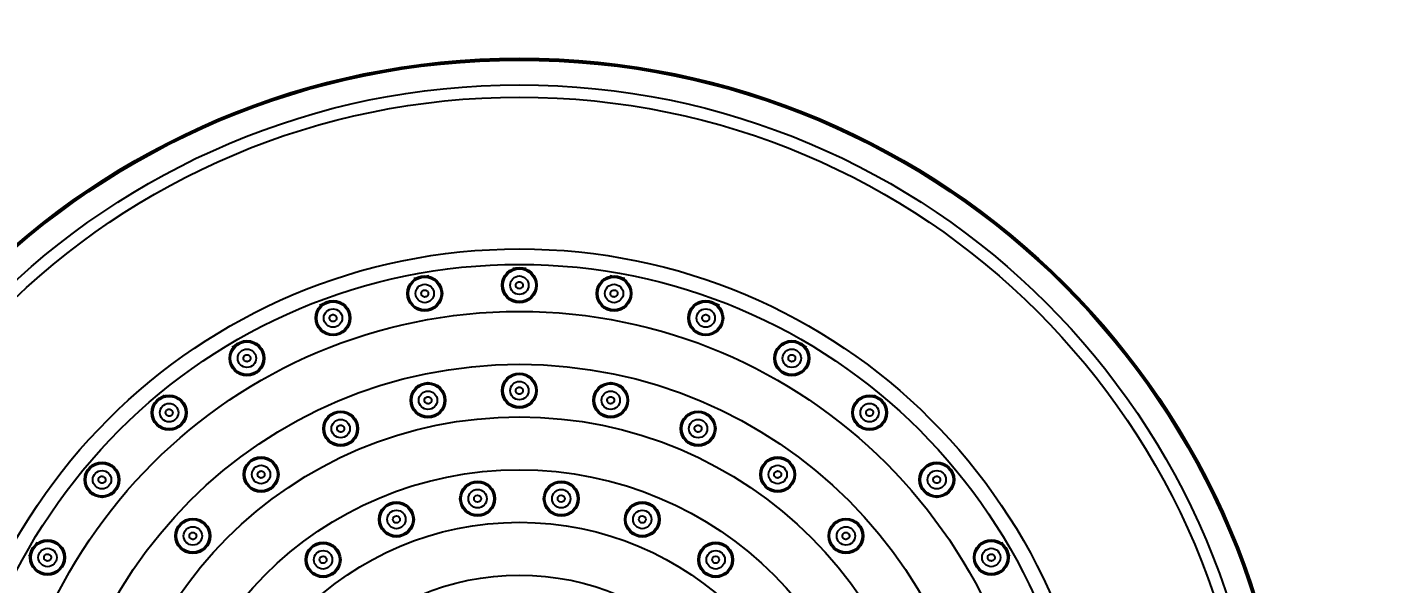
# Model space of a CAD drawing. Header units: millimetres. Extents: x 236955 to 308542, y 30900 to 88969.
# Drawn here: x 302133.6 to 302325.2, y 70956.6 to 71035.8 of the extents above; entities that cross this region are included whole.
import ezdxf

# ---------------------------------------------------------------- set-up
doc = ezdxf.new("R2010")
doc.units = ezdxf.units.MM
doc.header["$LTSCALE"] = 100
doc.header["$PDMODE"] = 3
doc.layers.get('DEFPOINTS').update_dxf_attribs({"color": 248})
for name, color, linetype in [('07-DIM WAL', 5, 'Continuous'), ('CO-BATH', 6, 'Continuous'), ('F-HAT', 251, 'Continuous')]:
    doc.layers.add(name, color=color, linetype=linetype)
doc.styles.add('HY 울릉도 L', font='')
doc.styles.get('HY 울릉도 L').set_extended_font_data('HY울릉도L')
doc.dimstyles.new('30', dxfattribs={"dimscale": 30, "dimtxt": 2, "dimasz": 1, "dimexe": 1, "dimexo": 1, "dimgap": 1, "dimtad": 1, "dimdec": 0, "dimrnd": 0.05, "dimdsep": 46, "dimlunit": 6, "dimtxsty": 'HY 울릉도 L', "dimblk": 'ARCHTICK', "dimcen": 2.5, "dimdle": 1, "dimclrd": 133, "dimclre": 133, "dimclrt": 30, "dimadec": 0, "dimazin": 0, "dimtfac": 1, "dimtdec": 0, "dimtix": 1, "dimtmove": 2, "dimatfit": 3, "dimldrblk": 'ARCHTICK', "dimfxl": 1, "dimlwd": -1, "dimlwe": -1, "dimarcsym": 0})

# ---------------------------------------------------------------- blocks, each defined once
blk = doc.blocks.new('vjswjdjeh')
at = {"layer": 'F-HAT', "color": 8}
for p, q in [((339373.62, 64415.4), (339373.86, 64415.34)), ((339344.75, 64412.93), (339344.63, 64413.05)), ((339347.97, 64409.71), (339347.82, 64409.86)), ((339365.72, 64405.43), (339365.8, 64405.73))]:
    blk.add_line(p, q, dxfattribs=at)
for centre, radius in [((339392.2, 64369.02), 109.79), ((339392.2, 64369.02), 109.68), ((339392.2, 64369.02), 109.53), ((339392.2, 64369.02), 106.01), ((339392.2, 64369.02), 104.26), ((339392.2, 64369.02), 82.66), ((339392.2, 64369.02), 80.46), ((339378.74, 64445.34), 2.5), ((339378.74, 64445.34), 2.32), ((339392.2, 64446.52), 2.5), ((339392.2, 64446.52), 2.32), ((339392.2, 64446.52), 1.31), ((339405.66, 64445.34), 2.5), ((339405.66, 64445.34), 2.32), ((339378.74, 64445.34), 1.31), ((339405.66, 64445.34), 1.31), ((339365.69, 64441.84), 2.5), ((339365.69, 64441.84), 2.32), ((339418.71, 64441.84), 2.5), ((339418.71, 64441.84), 2.32), ((339392.2, 64369.02), 73.76), ((339365.69, 64441.84), 1.31), ((339418.71, 64441.84), 1.31), ((339353.45, 64436.13), 2.5), ((339353.45, 64436.13), 2.32), ((339430.95, 64436.13), 2.5), ((339430.95, 64436.13), 2.32), ((339353.45, 64436.13), 1.31), ((339430.95, 64436.13), 1.31), ((339392.2, 64369.02), 66.24), ((339392.2, 64431.52), 2.5), ((339379.2, 64430.15), 2.5), ((339379.2, 64430.15), 2.32), ((339392.2, 64431.52), 2.32), ((339392.2, 64431.52), 1.31), ((339405.19, 64430.15), 2.5), ((339405.19, 64430.15), 2.32), ((339342.38, 64428.38), 2.5), ((339342.38, 64428.38), 2.32), ((339379.2, 64430.15), 1.31), ((339405.19, 64430.15), 1.31), ((339442.01, 64428.38), 2.5), ((339442.01, 64428.38), 2.32), ((339342.38, 64428.38), 1.31), ((339366.78, 64426.11), 2.5), ((339366.78, 64426.11), 2.32), ((339417.62, 64426.11), 2.5), ((339417.62, 64426.11), 2.32), ((339442.01, 64428.38), 1.31), ((339392.2, 64369.02), 58.76), ((339366.78, 64426.11), 1.31), ((339417.62, 64426.11), 1.31), ((339332.83, 64418.83), 2.5), ((339332.83, 64418.83), 2.32), ((339355.46, 64419.58), 2.5), ((339355.46, 64419.58), 2.32), ((339355.46, 64419.58), 1.31), ((339428.94, 64419.58), 2.5), ((339428.94, 64419.58), 2.32), ((339428.94, 64419.58), 1.31), ((339451.57, 64418.83), 2.5), ((339451.57, 64418.83), 2.32), ((339332.83, 64418.83), 1.31), ((339392.2, 64369.02), 51.24), ((339451.57, 64418.83), 1.31), ((339386.25, 64416.14), 2.5), ((339386.25, 64416.14), 2.32), ((339386.25, 64416.14), 1.31), ((339398.15, 64416.14), 2.5), ((339398.15, 64416.14), 2.32), ((339398.15, 64416.14), 1.31), ((339374.71, 64413.18), 2.5), ((339374.71, 64413.18), 2.32), ((339386.25, 64416.14), 0.5), ((339398.15, 64416.14), 0.5), ((339409.68, 64413.18), 2.5), ((339409.68, 64413.18), 2.32), ((339345.75, 64410.84), 2.5), ((339345.75, 64410.84), 2.32), ((339374.71, 64413.18), 1.31), ((339374.71, 64413.18), 0.5), ((339409.68, 64413.18), 1.31), ((339409.68, 64413.18), 0.5), ((339438.65, 64410.84), 2.5), ((339438.65, 64410.84), 2.32), ((339345.75, 64410.84), 1.31), ((339392.2, 64369.02), 43.76), ((339438.65, 64410.84), 1.31), ((339325.08, 64407.77), 2.5), ((339325.08, 64407.77), 2.32), ((339364.28, 64407.44), 2.5), ((339364.28, 64407.44), 2.32), ((339420.12, 64407.44), 2.5), ((339420.12, 64407.44), 2.32), ((339459.32, 64407.77), 2.5), ((339459.32, 64407.77), 2.32), ((339325.08, 64407.77), 1.31), ((339364.28, 64407.44), 1.31), ((339364.28, 64407.44), 0.5), ((339420.12, 64407.44), 1.31), ((339420.12, 64407.44), 0.5), ((339459.32, 64407.77), 1.31), ((339392.2, 64369.02), 36.24)]:
    blk.add_circle(centre, radius, dxfattribs=at)
for start, end in [(99.2885, 100.8386), (89.3202, 90.6803), (79.1634, 80.7128), (109.9989, 110.8692), (69.1328, 70.0011), (120.0033, 120.7882), (59.2134, 59.9967), (129.2291, 130.6172), (49.3837, 50.7727), (139.3837, 140.7727), (39.2291, 40.6172), (149.2134, 150.8695), (29.1326, 30.7882)]:
    blk.add_arc((339392.2, 64369.02), 79.87, start, end, dxfattribs=at)
for points, knots in [([(339378.83, 64444.85), (339378.75, 64444.83), (339378.6, 64444.84), (339378.4, 64444.95), (339378.27, 64445.14), (339378.23, 64445.36), (339378.29, 64445.59), (339378.44, 64445.76), (339378.58, 64445.82), (339378.65, 64445.83)], [0, 0, 0, 0, 0.222133, 0.444289, 0.666476, 0.888675, 1.110862, 1.333019, 1.555152, 1.555152, 1.555152, 1.555152]), ([(339378.65, 64445.83), (339378.73, 64445.84), (339378.88, 64445.84), (339379.08, 64445.73), (339379.22, 64445.54), (339379.26, 64445.31), (339379.19, 64445.09), (339379.04, 64444.92), (339378.9, 64444.86), (339378.83, 64444.85)], [0, 0, 0, 0, 0.222134, 0.444291, 0.666477, 0.888675, 1.110861, 1.333018, 1.555152, 1.555152, 1.555152, 1.555152]), ([(339392.2, 64446.02), (339392.12, 64446.02), (339391.97, 64446.05), (339391.8, 64446.19), (339391.7, 64446.4), (339391.7, 64446.63), (339391.8, 64446.84), (339391.97, 64446.98), (339392.12, 64447.01), (339392.2, 64447.01)], [0, 0, 0, 0, 0.222133, 0.444289, 0.666476, 0.888675, 1.110862, 1.333019, 1.555152, 1.555152, 1.555152, 1.555152]), ([(339392.2, 64447.01), (339392.27, 64447.01), (339392.42, 64446.98), (339392.6, 64446.84), (339392.7, 64446.63), (339392.7, 64446.4), (339392.6, 64446.19), (339392.42, 64446.05), (339392.27, 64446.02), (339392.2, 64446.02)], [0, 0, 0, 0, 0.222134, 0.444291, 0.666477, 0.888675, 1.110861, 1.333018, 1.555152, 1.555152, 1.555152, 1.555152]), ([(339405.57, 64444.85), (339405.5, 64444.86), (339405.35, 64444.92), (339405.2, 64445.09), (339405.14, 64445.31), (339405.18, 64445.54), (339405.31, 64445.73), (339405.52, 64445.84), (339405.67, 64445.84), (339405.74, 64445.83)], [0, 0, 0, 0, 0.222133, 0.444289, 0.666476, 0.888675, 1.110862, 1.333019, 1.555152, 1.555152, 1.555152, 1.555152]), ([(339405.74, 64445.83), (339405.82, 64445.82), (339405.96, 64445.76), (339406.11, 64445.59), (339406.17, 64445.36), (339406.13, 64445.14), (339406, 64444.95), (339405.8, 64444.84), (339405.64, 64444.83), (339405.57, 64444.85)], [0, 0, 0, 0, 0.222134, 0.444291, 0.666477, 0.888675, 1.110861, 1.333018, 1.555152, 1.555152, 1.555152, 1.555152]), ([(339365.86, 64441.37), (339365.79, 64441.35), (339365.64, 64441.33), (339365.42, 64441.4), (339365.26, 64441.56), (339365.18, 64441.78), (339365.2, 64442.01), (339365.32, 64442.2), (339365.45, 64442.29), (339365.52, 64442.31)], [0, 0, 0, 0, 0.222133, 0.444289, 0.666476, 0.888675, 1.110862, 1.333019, 1.555152, 1.555152, 1.555152, 1.555152]), ([(339365.52, 64442.31), (339365.59, 64442.34), (339365.74, 64442.36), (339365.96, 64442.28), (339366.13, 64442.12), (339366.2, 64441.91), (339366.18, 64441.68), (339366.06, 64441.48), (339365.93, 64441.4), (339365.86, 64441.37)], [0, 0, 0, 0, 0.222134, 0.444291, 0.666477, 0.888675, 1.110861, 1.333018, 1.555152, 1.555152, 1.555152, 1.555152]), ([(339418.53, 64441.37), (339418.46, 64441.4), (339418.34, 64441.48), (339418.22, 64441.68), (339418.19, 64441.91), (339418.27, 64442.12), (339418.44, 64442.28), (339418.65, 64442.36), (339418.81, 64442.34), (339418.88, 64442.31)], [0, 0, 0, 0, 0.222133, 0.444289, 0.666476, 0.888675, 1.110862, 1.333019, 1.555152, 1.555152, 1.555152, 1.555152]), ([(339418.88, 64442.31), (339418.95, 64442.29), (339419.07, 64442.2), (339419.19, 64442.01), (339419.22, 64441.78), (339419.14, 64441.56), (339418.97, 64441.4), (339418.76, 64441.33), (339418.6, 64441.35), (339418.53, 64441.37)], [0, 0, 0, 0, 0.222134, 0.444291, 0.666477, 0.888675, 1.110861, 1.333018, 1.555152, 1.555152, 1.555152, 1.555152]), ([(339353.7, 64435.7), (339353.63, 64435.66), (339353.49, 64435.62), (339353.26, 64435.65), (339353.07, 64435.78), (339352.96, 64435.98), (339352.94, 64436.21), (339353.02, 64436.42), (339353.14, 64436.53), (339353.2, 64436.57)], [0, 0, 0, 0, 0.222133, 0.444289, 0.666476, 0.888675, 1.110862, 1.333019, 1.555152, 1.555152, 1.555152, 1.555152]), ([(339353.2, 64436.57), (339353.26, 64436.6), (339353.41, 64436.65), (339353.64, 64436.61), (339353.83, 64436.48), (339353.94, 64436.28), (339353.96, 64436.06), (339353.88, 64435.84), (339353.76, 64435.74), (339353.7, 64435.7)], [0, 0, 0, 0, 0.222134, 0.444291, 0.666477, 0.888675, 1.110861, 1.333018, 1.555152, 1.555152, 1.555152, 1.555152]), ([(339430.7, 64435.7), (339430.63, 64435.74), (339430.52, 64435.84), (339430.44, 64436.06), (339430.46, 64436.28), (339430.57, 64436.48), (339430.76, 64436.61), (339430.99, 64436.65), (339431.13, 64436.6), (339431.2, 64436.57)], [0, 0, 0, 0, 0.222133, 0.444289, 0.666476, 0.888675, 1.110862, 1.333019, 1.555152, 1.555152, 1.555152, 1.555152]), ([(339431.2, 64436.57), (339431.26, 64436.53), (339431.38, 64436.42), (339431.46, 64436.21), (339431.44, 64435.98), (339431.33, 64435.78), (339431.14, 64435.65), (339430.91, 64435.62), (339430.76, 64435.66), (339430.7, 64435.7)], [0, 0, 0, 0, 0.222134, 0.444291, 0.666477, 0.888675, 1.110861, 1.333018, 1.555152, 1.555152, 1.555152, 1.555152]), ([(339379.31, 64429.66), (339379.24, 64429.65), (339379.08, 64429.65), (339378.88, 64429.75), (339378.74, 64429.93), (339378.69, 64430.16), (339378.74, 64430.38), (339378.89, 64430.56), (339379.03, 64430.62), (339379.1, 64430.64)], [0, 0, 0, 0, 0.222339, 0.444684, 0.667036, 0.889392, 1.111744, 1.334089, 1.556428, 1.556428, 1.556428, 1.556428]), ([(339379.1, 64430.64), (339379.17, 64430.65), (339379.33, 64430.65), (339379.53, 64430.55), (339379.67, 64430.37), (339379.72, 64430.14), (339379.67, 64429.92), (339379.52, 64429.74), (339379.38, 64429.68), (339379.31, 64429.66)], [0, 0, 0, 0, 0.222339, 0.444684, 0.667037, 0.889392, 1.111744, 1.334089, 1.556428, 1.556428, 1.556428, 1.556428]), ([(339392.2, 64431.02), (339392.12, 64431.02), (339391.97, 64431.05), (339391.79, 64431.19), (339391.7, 64431.4), (339391.7, 64431.63), (339391.79, 64431.84), (339391.97, 64431.98), (339392.12, 64432.02), (339392.2, 64432.02)], [0, 0, 0, 0, 0.222339, 0.444684, 0.667036, 0.889392, 1.111744, 1.334089, 1.556428, 1.556428, 1.556428, 1.556428]), ([(339392.2, 64432.02), (339392.27, 64432.02), (339392.42, 64431.98), (339392.6, 64431.84), (339392.7, 64431.63), (339392.7, 64431.4), (339392.6, 64431.19), (339392.42, 64431.05), (339392.27, 64431.02), (339392.2, 64431.02)], [0, 0, 0, 0, 0.222339, 0.444684, 0.667037, 0.889392, 1.111744, 1.334089, 1.556428, 1.556428, 1.556428, 1.556428]), ([(339405.09, 64429.66), (339405.02, 64429.68), (339404.88, 64429.74), (339404.73, 64429.92), (339404.68, 64430.14), (339404.72, 64430.37), (339404.87, 64430.55), (339405.07, 64430.65), (339405.22, 64430.65), (339405.3, 64430.64)], [0, 0, 0, 0, 0.222339, 0.444684, 0.667036, 0.889392, 1.111744, 1.334089, 1.556428, 1.556428, 1.556428, 1.556428]), ([(339405.3, 64430.64), (339405.37, 64430.62), (339405.51, 64430.56), (339405.66, 64430.38), (339405.71, 64430.16), (339405.66, 64429.93), (339405.52, 64429.75), (339405.32, 64429.65), (339405.16, 64429.65), (339405.09, 64429.66)], [0, 0, 0, 0, 0.222339, 0.444684, 0.667037, 0.889392, 1.111744, 1.334089, 1.556428, 1.556428, 1.556428, 1.556428]), ([(339342.7, 64428), (339342.65, 64427.95), (339342.51, 64427.88), (339342.28, 64427.88), (339342.07, 64427.97), (339341.92, 64428.15), (339341.87, 64428.37), (339341.91, 64428.6), (339342.01, 64428.72), (339342.06, 64428.77)], [0, 0, 0, 0, 0.222133, 0.444289, 0.666476, 0.888675, 1.110862, 1.333019, 1.555152, 1.555152, 1.555152, 1.555152]), ([(339342.06, 64428.77), (339342.12, 64428.81), (339342.26, 64428.88), (339342.49, 64428.89), (339342.69, 64428.8), (339342.84, 64428.62), (339342.9, 64428.4), (339342.85, 64428.17), (339342.76, 64428.05), (339342.7, 64428)], [0, 0, 0, 0, 0.222134, 0.444291, 0.666477, 0.888675, 1.110861, 1.333018, 1.555152, 1.555152, 1.555152, 1.555152]), ([(339441.69, 64428), (339441.64, 64428.05), (339441.54, 64428.17), (339441.5, 64428.4), (339441.55, 64428.62), (339441.7, 64428.8), (339441.91, 64428.89), (339442.14, 64428.88), (339442.28, 64428.81), (339442.34, 64428.77)], [0, 0, 0, 0, 0.222133, 0.444289, 0.666476, 0.888675, 1.110862, 1.333019, 1.555152, 1.555152, 1.555152, 1.555152]), ([(339442.34, 64428.77), (339442.39, 64428.72), (339442.49, 64428.6), (339442.53, 64428.37), (339442.47, 64428.15), (339442.33, 64427.97), (339442.12, 64427.88), (339441.89, 64427.88), (339441.75, 64427.95), (339441.69, 64428)], [0, 0, 0, 0, 0.222134, 0.444291, 0.666477, 0.888675, 1.110861, 1.333018, 1.555152, 1.555152, 1.555152, 1.555152]), ([(339366.98, 64425.66), (339366.91, 64425.63), (339366.76, 64425.6), (339366.54, 64425.65), (339366.36, 64425.8), (339366.27, 64426.01), (339366.28, 64426.24), (339366.38, 64426.45), (339366.51, 64426.54), (339366.57, 64426.57)], [0, 0, 0, 0, 0.222339, 0.444684, 0.667036, 0.889392, 1.111744, 1.334089, 1.556428, 1.556428, 1.556428, 1.556428]), ([(339366.57, 64426.57), (339366.64, 64426.6), (339366.79, 64426.63), (339367.02, 64426.57), (339367.19, 64426.42), (339367.28, 64426.21), (339367.28, 64425.98), (339367.17, 64425.78), (339367.05, 64425.69), (339366.98, 64425.66)], [0, 0, 0, 0, 0.222339, 0.444684, 0.667037, 0.889392, 1.111744, 1.334089, 1.556428, 1.556428, 1.556428, 1.556428]), ([(339417.42, 64425.66), (339417.35, 64425.69), (339417.23, 64425.78), (339417.12, 64425.98), (339417.11, 64426.21), (339417.21, 64426.42), (339417.38, 64426.57), (339417.6, 64426.63), (339417.76, 64426.6), (339417.82, 64426.57)], [0, 0, 0, 0, 0.222339, 0.444684, 0.667036, 0.889392, 1.111744, 1.334089, 1.556428, 1.556428, 1.556428, 1.556428]), ([(339417.82, 64426.57), (339417.89, 64426.54), (339418.01, 64426.45), (339418.12, 64426.24), (339418.13, 64426.01), (339418.03, 64425.8), (339417.86, 64425.65), (339417.64, 64425.6), (339417.48, 64425.63), (339417.42, 64425.66)], [0, 0, 0, 0, 0.222339, 0.444684, 0.667037, 0.889392, 1.111744, 1.334089, 1.556428, 1.556428, 1.556428, 1.556428]), ([(339333.21, 64418.51), (339333.17, 64418.45), (339333.04, 64418.36), (339332.82, 64418.32), (339332.6, 64418.37), (339332.42, 64418.52), (339332.33, 64418.73), (339332.33, 64418.96), (339332.4, 64419.1), (339332.45, 64419.15)], [0, 0, 0, 0, 0.222133, 0.444289, 0.666476, 0.888675, 1.110862, 1.333019, 1.555152, 1.555152, 1.555152, 1.555152]), ([(339332.45, 64419.15), (339332.5, 64419.21), (339332.62, 64419.3), (339332.84, 64419.35), (339333.07, 64419.29), (339333.24, 64419.14), (339333.34, 64418.93), (339333.33, 64418.7), (339333.26, 64418.57), (339333.21, 64418.51)], [0, 0, 0, 0, 0.222134, 0.444291, 0.666477, 0.888675, 1.110861, 1.333018, 1.555152, 1.555152, 1.555152, 1.555152]), ([(339355.76, 64419.18), (339355.7, 64419.13), (339355.55, 64419.07), (339355.33, 64419.08), (339355.12, 64419.19), (339354.99, 64419.38), (339354.95, 64419.6), (339355.01, 64419.82), (339355.11, 64419.94), (339355.17, 64419.98)], [0, 0, 0, 0, 0.222339, 0.444684, 0.667036, 0.889392, 1.111744, 1.334089, 1.556428, 1.556428, 1.556428, 1.556428]), ([(339355.17, 64419.98), (339355.23, 64420.03), (339355.37, 64420.09), (339355.6, 64420.08), (339355.8, 64419.97), (339355.94, 64419.78), (339355.98, 64419.56), (339355.92, 64419.33), (339355.82, 64419.22), (339355.76, 64419.18)], [0, 0, 0, 0, 0.222339, 0.444684, 0.667037, 0.889392, 1.111744, 1.334089, 1.556428, 1.556428, 1.556428, 1.556428]), ([(339428.64, 64419.18), (339428.58, 64419.22), (339428.48, 64419.33), (339428.42, 64419.56), (339428.46, 64419.78), (339428.6, 64419.97), (339428.8, 64420.08), (339429.03, 64420.09), (339429.17, 64420.03), (339429.23, 64419.98)], [0, 0, 0, 0, 0.222339, 0.444684, 0.667036, 0.889392, 1.111744, 1.334089, 1.556428, 1.556428, 1.556428, 1.556428]), ([(339429.23, 64419.98), (339429.29, 64419.94), (339429.39, 64419.82), (339429.45, 64419.6), (339429.41, 64419.38), (339429.28, 64419.19), (339429.07, 64419.08), (339428.84, 64419.07), (339428.7, 64419.13), (339428.64, 64419.18)], [0, 0, 0, 0, 0.222339, 0.444684, 0.667037, 0.889392, 1.111744, 1.334089, 1.556428, 1.556428, 1.556428, 1.556428]), ([(339451.18, 64418.51), (339451.14, 64418.57), (339451.07, 64418.7), (339451.06, 64418.93), (339451.16, 64419.14), (339451.33, 64419.29), (339451.55, 64419.35), (339451.78, 64419.3), (339451.9, 64419.21), (339451.95, 64419.15)], [0, 0, 0, 0, 0.222133, 0.444289, 0.666476, 0.888675, 1.110862, 1.333019, 1.555152, 1.555152, 1.555152, 1.555152]), ([(339451.95, 64419.15), (339452, 64419.1), (339452.07, 64418.96), (339452.07, 64418.73), (339451.98, 64418.52), (339451.8, 64418.37), (339451.58, 64418.32), (339451.35, 64418.36), (339451.23, 64418.45), (339451.18, 64418.51)], [0, 0, 0, 0, 0.222134, 0.444291, 0.666477, 0.888675, 1.110861, 1.333018, 1.555152, 1.555152, 1.555152, 1.555152]), ([(339346.12, 64410.5), (339346.07, 64410.45), (339345.95, 64410.36), (339345.72, 64410.32), (339345.5, 64410.39), (339345.33, 64410.54), (339345.24, 64410.75), (339345.26, 64410.98), (339345.33, 64411.12), (339345.38, 64411.17)], [0, 0, 0, 0, 0.222339, 0.444684, 0.667036, 0.889392, 1.111744, 1.334089, 1.556428, 1.556428, 1.556428, 1.556428]), ([(339345.38, 64411.17), (339345.43, 64411.23), (339345.56, 64411.32), (339345.78, 64411.35), (339346, 64411.29), (339346.18, 64411.13), (339346.26, 64410.92), (339346.25, 64410.69), (339346.17, 64410.56), (339346.12, 64410.5)], [0, 0, 0, 0, 0.222339, 0.444684, 0.667037, 0.889392, 1.111744, 1.334089, 1.556428, 1.556428, 1.556428, 1.556428]), ([(339438.27, 64410.5), (339438.22, 64410.56), (339438.15, 64410.69), (339438.14, 64410.92), (339438.22, 64411.13), (339438.39, 64411.29), (339438.61, 64411.35), (339438.84, 64411.32), (339438.97, 64411.23), (339439.02, 64411.17)], [0, 0, 0, 0, 0.222339, 0.444684, 0.667036, 0.889392, 1.111744, 1.334089, 1.556428, 1.556428, 1.556428, 1.556428]), ([(339439.02, 64411.17), (339439.07, 64411.12), (339439.14, 64410.98), (339439.15, 64410.75), (339439.07, 64410.54), (339438.9, 64410.39), (339438.68, 64410.32), (339438.45, 64410.36), (339438.32, 64410.45), (339438.27, 64410.5)], [0, 0, 0, 0, 0.222339, 0.444684, 0.667037, 0.889392, 1.111744, 1.334089, 1.556428, 1.556428, 1.556428, 1.556428]), ([(339325.51, 64407.52), (339325.48, 64407.45), (339325.37, 64407.34), (339325.16, 64407.26), (339324.93, 64407.27), (339324.73, 64407.39), (339324.6, 64407.58), (339324.57, 64407.8), (339324.61, 64407.95), (339324.65, 64408.02)], [0, 0, 0, 0, 0.222133, 0.444289, 0.666476, 0.888675, 1.110862, 1.333019, 1.555152, 1.555152, 1.555152, 1.555152]), ([(339324.65, 64408.02), (339324.69, 64408.08), (339324.79, 64408.19), (339325.01, 64408.28), (339325.23, 64408.26), (339325.43, 64408.14), (339325.56, 64407.95), (339325.6, 64407.73), (339325.55, 64407.58), (339325.51, 64407.52)], [0, 0, 0, 0, 0.222134, 0.444291, 0.666477, 0.888675, 1.110861, 1.333018, 1.555152, 1.555152, 1.555152, 1.555152]), ([(339458.88, 64407.52), (339458.85, 64407.58), (339458.8, 64407.73), (339458.83, 64407.95), (339458.96, 64408.14), (339459.16, 64408.26), (339459.39, 64408.28), (339459.61, 64408.19), (339459.71, 64408.08), (339459.75, 64408.02)], [0, 0, 0, 0, 0.222133, 0.444289, 0.666476, 0.888675, 1.110862, 1.333019, 1.555152, 1.555152, 1.555152, 1.555152]), ([(339459.75, 64408.02), (339459.78, 64407.95), (339459.83, 64407.8), (339459.8, 64407.58), (339459.67, 64407.39), (339459.47, 64407.27), (339459.24, 64407.26), (339459.02, 64407.34), (339458.92, 64407.45), (339458.88, 64407.52)], [0, 0, 0, 0, 0.222134, 0.444291, 0.666477, 0.888675, 1.110861, 1.333018, 1.555152, 1.555152, 1.555152, 1.555152])]:
    blk.add_open_spline(points, degree=3, knots=knots, dxfattribs=at)
blk = doc.blocks.new('_ArchTick')
at = {"color": 0, "linetype": 'ByBlock', "const_width": 0.15}
blk.add_lwpolyline([(-0.5, -0.5), (0.5, 0.5)], dxfattribs=at)
blk = doc.blocks.new('*D296')
at = {"layer": '07-DIM WAL', "color": 133}
for p, q in [((302539.61, 70950.5), (302539.61, 71150.9)), ((301809.61, 71120.9), (302569.61, 71120.9))]:
    blk.add_line(p, q, dxfattribs=at)
at = {"layer": 'DEFPOINTS', "color": 0}
for p in [(301839.61, 71120.9), (302539.61, 71120.9), (302539.61, 70920.5)]:
    blk.add_point(p, dxfattribs=at)
at = {"layer": '07-DIM WAL', "color": 133, "xscale": 30, "yscale": 30, "zscale": 30, "rotation": 180}
blk.add_blockref('_ArchTick', (301839.61, 71120.9), dxfattribs=at)
at = {"layer": '07-DIM WAL', "color": 133, "xscale": 30, "yscale": 30, "zscale": 30}
blk.add_blockref('_ArchTick', (302539.61, 71120.9), dxfattribs=at)
at = {"layer": '07-DIM WAL', "color": 30, "insert": (302189.61, 71182.16), "char_height": 60, "attachment_point": 5, "style": 'HY 울릉도 L'}
blk.add_mtext('700', dxfattribs=at)

msp = doc.modelspace()

# ---------------------------------------------------------------- block references
at = {"layer": 'CO-BATH'}
msp.add_blockref('vjswjdjeh', (-37188.56, 6552.48), dxfattribs=at)

# ---------------------------------------------------------------- dimensions: what is measured, and where the dimension line sits
at = {"layer": '07-DIM WAL'}
dim = msp.add_linear_dim(base=(302539.61, 71120.9), p1=(301839.61, 71120.9), p2=(302539.61, 70920.5), dimstyle='30', dxfattribs=at)
dim.commit()
dim.dimension.update_dxf_attribs({"geometry": '*D296', "text_midpoint": (302189.61, 71182.16)})

doc.saveas('drawing.dxf')
